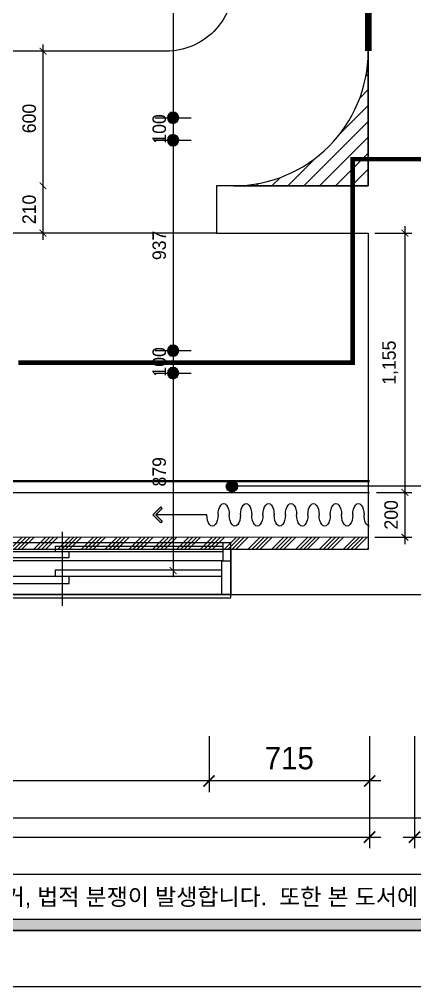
# Model space of a CAD drawing. Header units: inches. Extents: x 262342 to 305842, y 10210 to 38486.
# Drawn here: x 294595 to 296356, y 23136 to 27444 of the extents above; entities that cross this region are included whole.
import ezdxf
from ezdxf.enums import TextEntityAlignment as Align

# ---------------------------------------------------------------- set-up
doc = ezdxf.new("R2010")
doc.units = ezdxf.units.IN
doc.header["$LTSCALE"] = 50
doc.header["$MEASUREMENT"] = 0
doc.linetypes.add('HID', pattern=[2.5, 1.5, -1])
doc.linetypes.add('PHANTOM2', pattern=[1.25, 0.625, -0.125, 0.125, -0.125, 0.125, -0.125])
for name, color, linetype in [('01. F-소품', 3, 'Continuous'), ('03-TEXT', 3, 'Continuous'), ('03-WAL NEW', 3, 'Continuous'), ('06-LIGHT', 4, 'Continuous'), ('07-DIM', 5, 'Continuous'), ('07-DIM WAL', 5, 'Continuous'), ('253', 253, 'Continuous'), ('2CONTINUOUS', 2, 'Continuous'), ('3.기호.계단선', 30, 'Continuous'), ('C-WIN', 4, 'Continuous'), ('FORM(YOURNAME)-1', 1, 'Continuous'), ('FORM(YOURNAME)-11', 1, 'Continuous'), ('RC-LIGHT', 7, 'Continuous')]:
    doc.layers.add(name, color=color, linetype=linetype)
doc.styles.add('HY 울릉도 L', font='')
doc.styles.add('YOURNAME', font='HY울릉도M.TTF')
doc.styles.get('HY 울릉도 L').set_extended_font_data('HY울릉도L')
doc.dimstyles.new('30', dxfattribs={"dimscale": 30, "dimtxt": 2, "dimasz": 1, "dimexe": 1, "dimexo": 1, "dimgap": 1, "dimtad": 1, "dimdec": 0, "dimrnd": 0.05, "dimdsep": 46, "dimlunit": 6, "dimtxsty": 'HY 울릉도 L', "dimblk": 'ARCHTICK', "dimcen": 2.5, "dimdle": 1, "dimclrd": 133, "dimclre": 133, "dimclrt": 30, "dimadec": 0, "dimazin": 0, "dimtfac": 1, "dimtdec": 0, "dimtix": 1, "dimtmove": 2, "dimatfit": 3, "dimldrblk": 'ARCHTICK', "dimfxl": 1, "dimlwd": -1, "dimlwe": -1, "dimarcsym": 0})
doc.dimstyles.new('50', dxfattribs={"dimscale": 50, "dimtxt": 2, "dimasz": 1, "dimexe": 1, "dimexo": 1, "dimgap": 1, "dimtad": 1, "dimdec": 0, "dimrnd": 0.05, "dimdsep": 46, "dimlunit": 6, "dimtxsty": 'HY 울릉도 L', "dimblk": 'ARCHTICK', "dimcen": 2.5, "dimdle": 1, "dimclrd": 133, "dimclre": 133, "dimclrt": 30, "dimadec": 0, "dimazin": 0, "dimtfac": 1, "dimtdec": 0, "dimtix": 1, "dimtmove": 2, "dimatfit": 3, "dimldrblk": 'ARCHTICK', "dimfxl": 1, "dimlwd": -1, "dimlwe": -1, "dimarcsym": 0})

# ---------------------------------------------------------------- blocks, each defined once
blk = doc.blocks.new('FORM-ELEVATION')
at = {"layer": 'FORM(YOURNAME)-11'}
h = blk.add_hatch(color=256, dxfattribs=at)
h.dxf.hatch_style = 1
h.paths.add_polyline_path([(-10309, 35708), (71691, 35708), (71691, 35508), (-10309, 35508)])
h.paths.add_polyline_path([(-10309, -21492), (71691, -21492), (71691, -21692), (-10309, -21692)])
at = {"layer": 'Defpoints', "color": 158}
blk.add_line((62481, -20692), (-10309, -20692), dxfattribs=at)
for points in [[(-10309, -21692), (71691, -21692), (71691, 35708), (-10309, 35708)], [(-8309, 33708), (61071, 33708), (61071, -19692), (-8309, -19692)]]:
    blk.add_lwpolyline(points, close=True, dxfattribs=at)
at = {"layer": 'FORM(YOURNAME)-11', "color": 250}
blk.add_lwpolyline([(-11309, -22692), (72691, -22692), (72691, 36708), (-11309, 36708)], close=True, dxfattribs=at)
at = {"layer": 'FORM(YOURNAME)-11'}
blk.add_lwpolyline([(-10309, -21492), (71691, -21492), (71691, -21692), (-10309, -21692)], close=True, dxfattribs=at)
at = {"layer": 'FORM(YOURNAME)-11', "color": 1, "style": 'YOURNAME'}
blk.add_text("- 본 도서는 어떠한 경우에도 무단으로 도용할 수 없으며 도용시 '지적재산권' 보호에 관한 법률에 의거, 법적 분쟁이 발생합니다.  또한 본 도서에 관한 모든 저작권은 당사에 있습니다. -", height=300, dxfattribs=at).set_placement((28146, -21092), align=Align.MIDDLE_CENTER)
at = {"layer": 'FORM(YOURNAME)-11', "color": 3, "style": 'YOURNAME'}
for tag, height, p in [('1', 450, (71041, -1219)), ('2', 450, (71041, -1863)), ('3', 450, (71041, -3150)), ('4', 450, (71041, -5081)), ('5', 515, (71041, -7398)), ('6', 515, (71041, -9650)), ('7', 515, (71041, -11903)), ('8', 515, (71041, -14155)), ('9', 515, (71041, -16408)), ('10', 515, (66791, -18596)), ('11', 515, (71041, -18660)), ('12', 515, (66791, -20848)), ('13', 515, (71041, -20848))]:
    blk.add_attdef(tag, text='', height=height, dxfattribs=at).set_placement(p, align=Align.MIDDLE_RIGHT)
blk = doc.blocks.new('_ArchTick')
at = {"color": 0, "linetype": 'ByBlock', "const_width": 0.15}
blk.add_lwpolyline([(-0.5, -0.5), (0.5, 0.5)], dxfattribs=at)
blk = doc.blocks.new('*D1215')
at = {"layer": '07-DIM', "color": 133}
for p, q in [((291655, 24252), (291655, 23752)), ((296155, 24252), (296155, 23752)), ((291605, 23802), (296205, 23802))]:
    blk.add_line(p, q, dxfattribs=at)
at = {"layer": 'Defpoints', "color": 0}
for p in [(291655, 24302), (296155, 24302), (296155, 23802)]:
    blk.add_point(p, dxfattribs=at)
at = {"layer": '07-DIM', "color": 133, "xscale": 50, "yscale": 50, "zscale": 50, "rotation": 180}
blk.add_blockref('_ArchTick', (291655, 23802), dxfattribs=at)
at = {"layer": '07-DIM', "color": 133, "xscale": 50, "yscale": 50, "zscale": 50}
blk.add_blockref('_ArchTick', (296155, 23802), dxfattribs=at)
at = {"layer": '07-DIM', "color": 30, "insert": (293905, 23911.9), "char_height": 100, "attachment_point": 5, "style": 'HY 울릉도 L'}
blk.add_mtext('4,500', dxfattribs=at)
blk = doc.blocks.new('*D1216')
at = {"layer": '07-DIM', "color": 133}
for p, q in [((295440, 24252), (295440, 24002)), ((296155, 24252), (296155, 24002)), ((296205, 24052), (295390, 24052))]:
    blk.add_line(p, q, dxfattribs=at)
at = {"layer": 'Defpoints', "color": 0}
for p in [(295440, 24302), (296155, 24302), (295440, 24052)]:
    blk.add_point(p, dxfattribs=at)
at = {"layer": '07-DIM', "color": 133, "xscale": 50, "yscale": 50, "zscale": 50, "rotation": 180}
blk.add_blockref('_ArchTick', (295440, 24052), dxfattribs=at)
at = {"layer": '07-DIM', "color": 133, "xscale": 50, "yscale": 50, "zscale": 50}
blk.add_blockref('_ArchTick', (296155, 24052), dxfattribs=at)
at = {"layer": '07-DIM', "color": 30, "insert": (295797.5, 24153.1), "char_height": 100, "attachment_point": 5, "style": 'HY 울릉도 L'}
blk.add_mtext('715', dxfattribs=at)
blk = doc.blocks.new('*D1217')
at = {"layer": '07-DIM', "color": 133}
for p, q in [((291655, 24252), (291655, 24002)), ((295440, 24252), (295440, 24002)), ((295490, 24052), (291605, 24052))]:
    blk.add_line(p, q, dxfattribs=at)
at = {"layer": 'Defpoints', "color": 0}
for p in [(291655, 24302), (295440, 24302), (291655, 24052)]:
    blk.add_point(p, dxfattribs=at)
at = {"layer": '07-DIM', "color": 133, "xscale": 50, "yscale": 50, "zscale": 50, "rotation": 180}
blk.add_blockref('_ArchTick', (291655, 24052), dxfattribs=at)
at = {"layer": '07-DIM', "color": 133, "xscale": 50, "yscale": 50, "zscale": 50}
blk.add_blockref('_ArchTick', (295440, 24052), dxfattribs=at)
at = {"layer": '07-DIM', "color": 30, "insert": (293547.5, 24162), "char_height": 100, "attachment_point": 5, "style": 'HY 울릉도 L'}
blk.add_mtext('3,785', dxfattribs=at)
blk = doc.blocks.new('*D1218')
at = {"layer": '07-DIM', "color": 133}
for p, q in [((296355, 24252), (296355, 23752)), ((298932, 24252), (298932, 23752)), ((296305, 23802), (298982, 23802))]:
    blk.add_line(p, q, dxfattribs=at)
at = {"layer": 'Defpoints', "color": 0}
for p in [(296355, 24302), (298932, 24302), (298932, 23802)]:
    blk.add_point(p, dxfattribs=at)
at = {"layer": '07-DIM', "color": 133, "xscale": 50, "yscale": 50, "zscale": 50, "rotation": 180}
blk.add_blockref('_ArchTick', (296355, 23802), dxfattribs=at)
at = {"layer": '07-DIM', "color": 133, "xscale": 50, "yscale": 50, "zscale": 50}
blk.add_blockref('_ArchTick', (298932, 23802), dxfattribs=at)
at = {"layer": '07-DIM', "color": 30, "insert": (297643.5, 23911.9), "char_height": 100, "attachment_point": 5, "style": 'HY 울릉도 L'}
blk.add_mtext('2,577', dxfattribs=at)
blk = doc.blocks.new('vudausseh')
at = {"layer": '2CONTINUOUS'}
blk.add_lwpolyline([(274899, 30609), (274649, 30609), (274649, 26702), (273974, 26702), (273974, 26492), (274649, 26492), (274649, 25082), (274037, 25082), (274037, 24882), (274899, 24882), (274899, 30609)], dxfattribs=at)
at = {"layer": 'C-WIN'}
for p, q in [((273287, 24832), (273287, 25162)), ((274002, 25112), (271673, 25112)), ((273997, 25032), (271673, 25032)), ((273997, 24882), (271673, 24882))]:
    blk.add_line(p, q, dxfattribs=at)
for points in [[(270167, 24882), (274037, 24882), (274037, 25082), (270167, 25082)], [(274037, 25112), (270173, 25112), (270173, 24867), (274037, 24867)], [(270893, 25072), (270893, 25047), (271673, 25047), (273317, 25047), (273317, 25072), (271673, 25072)], [(270893, 24962), (270893, 24932), (271673, 24932), (273317, 24932), (273317, 24962), (271673, 24962)]]:
    blk.add_lwpolyline(points, close=True, dxfattribs=at)
for points in [[(274002, 25072), (273257, 25072), (273257, 25097), (274002, 25097)], [(274037, 25112), (274002, 25112), (274002, 25032)], [(274037, 24942), (274037, 24882), (273997, 24882), (273997, 25032), (274037, 25032)], [(273997, 24962), (273257, 24962), (273257, 24992), (273997, 24992)]]:
    blk.add_lwpolyline(points, dxfattribs=at)
blk = doc.blocks.new('VJSWJDEH')
at = {"layer": '03-WAL NEW'}
h = blk.add_hatch(dxfattribs=at)
h.set_pattern_fill('_USER', color=256, scale=50, angle=45, pattern_type=0)
h.set_pattern_definition([(45, (288555.07, 14162.704), (-35.35534, 35.35534), [])])
h.paths.add_polyline_path([(296149, 27302, -0.414214), (295549, 26702), (296149, 26702)])
at = {"layer": '3.기호.계단선', "transparency": 33554687}
h = blk.add_hatch(dxfattribs=at)
h.set_pattern_fill('ANSI34', color=8, scale=100)
h.set_pattern_definition([(45, (288592.07, 14561.45), (-53.033, 53.033), []), (45, (288609.75, 14561.45), (-53.033, 53.033), []), (45, (288627.43, 14561.45), (-53.033, 53.033), []), (45, (288645.105, 14561.45), (-53.033, 53.033), [])])
h.paths.add_polyline_path([(291667, 25139.5), (296149, 25137), (296149, 25082), (291667, 25084.5)])
at = {"layer": '03-WAL NEW'}
blk.add_lwpolyline([(295549, 26702), (296149, 26702), (296149, 27302)], dxfattribs=at)
blk.add_arc((295549, 27302), 600, 270, 0, dxfattribs=at)
at = {"layer": '3.기호.계단선', "color": 8, "transparency": 33554687}
blk.add_lwpolyline([(291667, 25139.5), (296149, 25137), (296149, 25082), (291667, 25084.5)], close=True, dxfattribs=at)
blk.add_blockref('vudausseh', (21500, 0))
blk = doc.blocks.new('FFSFDF')
at = {"layer": '01. F-소품'}
blk.add_hatch(color=8, dxfattribs=at).paths.add_polyline_path([(1567672.9, 1746751.1), (1567679.9, 1746744.1), (1567715.3, 1746779.4), (1567679.9, 1746814.8), (1567672.9, 1746807.7), (1567701.2, 1746779.4)])
at = {"layer": '01. F-소품', "color": 8}
for p, q in [((1567672.9, 1746807.7), (1567679.9, 1746814.8)), ((1567474.8, 1746779.4), (1567701.2, 1746779.4)), ((1567672.9, 1746751.1), (1567679.9, 1746744.1))]:
    blk.add_line(p, q, dxfattribs=at)
for points in [[(1567672.9, 1746807.7), (1567701.2, 1746779.4), (1567672.9, 1746751.1)], [(1567679.9, 1746814.8), (1567715.3, 1746779.4), (1567679.9, 1746744.1)]]:
    blk.add_lwpolyline(points, dxfattribs=at)
for centre, start_param, end_param in [((1566799.8, 1746779.4), 1.570796, 4.712389), ((1566899.8, 1746779.4), 1.570796, 4.712389), ((1566999.8, 1746779.4), 1.570796, 4.712389), ((1567099.8, 1746779.4), 1.570796, 4.712389), ((1567199.8, 1746779.4), 1.570796, 4.712389), ((1567299.8, 1746779.4), 1.570796, 4.712389), ((1567399.8, 1746779.4), 1.570796, 4.712389), ((1566749.8, 1746779.4), 6.283185, 7.853982), ((1566849.8, 1746779.4), 4.712389, 7.853982), ((1566949.8, 1746779.4), 4.712389, 7.853982), ((1567049.8, 1746779.4), 4.712389, 7.853982), ((1567149.8, 1746779.4), 4.712389, 7.853982), ((1567249.8, 1746779.4), 4.712389, 7.853982), ((1567349.8, 1746779.4), 4.712389, 7.853982), ((1567449.8, 1746779.4), 4.712389, 7.853982)]:
    blk.add_ellipse(centre, major_axis=(0, -50), ratio=0.5, start_param=start_param, end_param=end_param, dxfattribs=at)
blk = doc.blocks.new('1')
at = {"linetype": 'Continuous'}
h = blk.add_hatch(color=4, dxfattribs=at)
h.dxf.hatch_style = 1
edge = h.paths.add_edge_path()
edge.add_arc((11539653.5, -14273503.8), 37.5, 0, 360)
at = {"color": 1, "linetype": 'Continuous'}
for p, q in [((11539653.5, -14273637.1), (11539653.5, -14273370.5)), ((11539520.2, -14273503.8), (11539786.8, -14273503.8))]:
    blk.add_line(p, q, dxfattribs=at)
at = {"color": 4, "linetype": 'Continuous'}
for radius in [41.5, 37.5]:
    blk.add_circle((11539653.5, -14273503.8), radius, dxfattribs=at)
blk = doc.blocks.new('*D1266')
at = {"layer": '07-DIM WAL', "color": 133}
for p, q in [((295280, 27035.5), (295280, 26875.5)), ((295310, 27005.5), (295310, 27005.5)), ((295250, 26905.5), (295250, 26905.5))]:
    blk.add_line(p, q, dxfattribs=at)
at = {"layer": 'Defpoints', "color": 0}
for p in [(295280, 27005.5), (295280, 26905.5), (295280, 26905.5)]:
    blk.add_point(p, dxfattribs=at)
at = {"layer": '07-DIM WAL', "color": 133, "xscale": 30, "yscale": 30, "zscale": 30}
for p, rotation in [((295280, 27005.5), 270), ((295280, 26905.5), 90)]:
    blk.add_blockref('_ArchTick', p, dxfattribs=dict(at, rotation=rotation))
at = {"layer": '07-DIM WAL', "color": 30, "insert": (295218.7, 26955.5), "char_height": 60, "attachment_point": 5, "rotation": 90, "style": 'HY 울릉도 L'}
blk.add_mtext('100', dxfattribs=at)
blk = doc.blocks.new('*D1268')
at = {"layer": '07-DIM WAL', "color": 133}
for p, q in [((295280, 25998.2), (295280, 25838.2)), ((295310, 25968.2), (295310, 25968.2)), ((295250, 25868.2), (295250, 25868.2))]:
    blk.add_line(p, q, dxfattribs=at)
at = {"layer": 'Defpoints', "color": 0}
for p in [(295280, 25968.2), (295280, 25868.2), (295280, 25868.2)]:
    blk.add_point(p, dxfattribs=at)
at = {"layer": '07-DIM WAL', "color": 133, "xscale": 30, "yscale": 30, "zscale": 30}
for p, rotation in [((295280, 25968.2), 270), ((295280, 25868.2), 90)]:
    blk.add_blockref('_ArchTick', p, dxfattribs=dict(at, rotation=rotation))
at = {"layer": '07-DIM WAL', "color": 30, "insert": (295218.7, 25918.2), "char_height": 60, "attachment_point": 5, "rotation": 90, "style": 'HY 울릉도 L'}
blk.add_mtext('100', dxfattribs=at)
blk = doc.blocks.new('*D1292')
at = {"layer": '07-DIM WAL', "color": 133}
for p, q in [((295250, 28605.5), (295250, 28605.5)), ((295280, 28635.5), (295280, 26975.5)), ((295250, 27005.5), (295250, 27005.5))]:
    blk.add_line(p, q, dxfattribs=at)
at = {"layer": 'Defpoints', "color": 0}
for p in [(295280, 28605.5), (295280, 27005.5), (295280, 27005.5)]:
    blk.add_point(p, dxfattribs=at)
at = {"layer": '07-DIM WAL', "color": 133, "xscale": 30, "yscale": 30, "zscale": 30}
for p, rotation in [((295280, 28605.5), 90), ((295280, 27005.5), 270)]:
    blk.add_blockref('_ArchTick', p, dxfattribs=dict(at, rotation=rotation))
at = {"layer": '07-DIM WAL', "color": 30, "insert": (295214.1, 27805.5), "char_height": 60, "attachment_point": 5, "rotation": 90, "style": 'HY 울릉도 L'}
blk.add_mtext('1,600', dxfattribs=at)
blk = doc.blocks.new('*D1293')
at = {"layer": '07-DIM WAL', "color": 133}
for p, q in [((295280, 26935.5), (295280, 25938.2)), ((295250, 26905.5), (295250, 26905.5)), ((295250, 25968.2), (295250, 25968.2))]:
    blk.add_line(p, q, dxfattribs=at)
at = {"layer": 'Defpoints', "color": 0}
for p in [(295280, 26905.5), (295280, 25968.2), (295280, 25968.2)]:
    blk.add_point(p, dxfattribs=at)
at = {"layer": '07-DIM WAL', "color": 133, "xscale": 30, "yscale": 30, "zscale": 30}
for p, rotation in [((295280, 26905.5), 90), ((295280, 25968.2), 270)]:
    blk.add_blockref('_ArchTick', p, dxfattribs=dict(at, rotation=rotation))
at = {"layer": '07-DIM WAL', "color": 30, "insert": (295218.7, 26436.9), "char_height": 60, "attachment_point": 5, "rotation": 90, "style": 'HY 울릉도 L'}
blk.add_mtext('937', dxfattribs=at)
blk = doc.blocks.new('*D1296')
at = {"layer": '07-DIM WAL', "color": 133}
for p, q in [((295280, 25898.2), (295280, 24959)), ((295250, 25868.2), (295250, 25868.2)), ((295250, 24989), (295250, 24989))]:
    blk.add_line(p, q, dxfattribs=at)
at = {"layer": 'Defpoints', "color": 0}
for p in [(295280, 25868.2), (295280, 24989), (295280, 24989)]:
    blk.add_point(p, dxfattribs=at)
at = {"layer": '07-DIM WAL', "color": 133, "xscale": 30, "yscale": 30, "zscale": 30}
for p, rotation in [((295280, 25868.2), 90), ((295280, 24989), 270)]:
    blk.add_blockref('_ArchTick', p, dxfattribs=dict(at, rotation=rotation))
at = {"layer": '07-DIM WAL', "color": 30, "insert": (295218.7, 25428.6), "char_height": 60, "attachment_point": 5, "rotation": 90, "style": 'HY 울릉도 L'}
blk.add_mtext('879', dxfattribs=at)
blk = doc.blocks.new('*D1465')
at = {"layer": '253', "color": 133}
for p, q in [((294700.5, 27332), (294700.5, 26672)), ((294670.5, 27302), (294670.5, 27302)), ((294670.5, 26702), (294670.5, 26702))]:
    blk.add_line(p, q, dxfattribs=at)
at = {"layer": 'Defpoints', "color": 0}
for p in [(294700.5, 27302), (294700.5, 26702), (294700.5, 26702)]:
    blk.add_point(p, dxfattribs=at)
at = {"layer": '253', "color": 133, "xscale": 30, "yscale": 30, "zscale": 30}
for p, rotation in [((294700.5, 27302), 90), ((294700.5, 26702), 270)]:
    blk.add_blockref('_ArchTick', p, dxfattribs=dict(at, rotation=rotation))
at = {"layer": '253', "color": 30, "insert": (294639.2, 27002), "char_height": 60, "attachment_point": 5, "rotation": 90, "style": 'HY 울릉도 L'}
blk.add_mtext('600', dxfattribs=at)
blk = doc.blocks.new('*D1466')
at = {"layer": '253', "color": 133}
for p, q in [((294700.5, 26732), (294700.5, 26462)), ((294670.5, 26702), (294670.5, 26702)), ((294670.5, 26492), (294670.5, 26492))]:
    blk.add_line(p, q, dxfattribs=at)
at = {"layer": 'Defpoints', "color": 0}
for p in [(294700.5, 26702), (294700.5, 26492), (294700.5, 26492)]:
    blk.add_point(p, dxfattribs=at)
at = {"layer": '253', "color": 133, "xscale": 30, "yscale": 30, "zscale": 30}
for p, rotation in [((294700.5, 26702), 90), ((294700.5, 26492), 270)]:
    blk.add_blockref('_ArchTick', p, dxfattribs=dict(at, rotation=rotation))
at = {"layer": '253', "color": 30, "insert": (294639.2, 26597), "char_height": 60, "attachment_point": 5, "rotation": 90, "style": 'HY 울릉도 L'}
blk.add_mtext('210', dxfattribs=at)
blk = doc.blocks.new('*D1469')
at = {"layer": '07-DIM WAL', "color": 133}
for p, q in [((296179, 26492), (296342.5, 26492)), ((296312.5, 26522), (296312.5, 25307)), ((296185.2, 25337), (296342.5, 25337))]:
    blk.add_line(p, q, dxfattribs=at)
at = {"layer": 'Defpoints', "color": 0}
for p in [(296149, 26492), (296155.2, 25337), (296312.5, 25337)]:
    blk.add_point(p, dxfattribs=at)
at = {"layer": '07-DIM WAL', "color": 133, "xscale": 30, "yscale": 30, "zscale": 30}
for p, rotation in [((296312.5, 26492), 90), ((296312.5, 25337), 270)]:
    blk.add_blockref('_ArchTick', p, dxfattribs=dict(at, rotation=rotation))
at = {"layer": '07-DIM WAL', "color": 30, "insert": (296247.2, 25914.5), "char_height": 60, "attachment_point": 5, "rotation": 90, "style": 'HY 울릉도 L'}
blk.add_mtext('1,155', dxfattribs=at)
blk = doc.blocks.new('*D1470')
at = {"layer": '07-DIM WAL', "color": 133}
for p, q in [((296185.2, 25337), (296342.5, 25337)), ((296312.5, 25367), (296312.5, 25107)), ((296179, 25137), (296342.5, 25137))]:
    blk.add_line(p, q, dxfattribs=at)
at = {"layer": 'Defpoints', "color": 0}
for p in [(296155.2, 25337), (296149, 25137), (296312.5, 25137)]:
    blk.add_point(p, dxfattribs=at)
at = {"layer": '07-DIM WAL', "color": 133, "xscale": 30, "yscale": 30, "zscale": 30}
for p, rotation in [((296312.5, 25337), 270), ((296312.5, 25137), 90)]:
    blk.add_blockref('_ArchTick', p, dxfattribs=dict(at, rotation=rotation))
at = {"layer": '07-DIM WAL', "color": 30, "insert": (296251.2, 25237), "char_height": 60, "attachment_point": 5, "rotation": 90, "style": 'HY 울릉도 L'}
blk.add_mtext('200', dxfattribs=at)

msp = doc.modelspace()

# ---------------------------------------------------------------- hatches: boundary and pattern name
at = {"layer": '03-TEXT'}
h = msp.add_hatch(color=7, dxfattribs=at)
h.dxf.hatch_style = 1
edge = h.paths.add_edge_path()
edge.add_arc((295542, 25364.5), 25, 0, 360)
h = msp.add_hatch(color=7, dxfattribs=at)
h.dxf.hatch_style = 1
edge = h.paths.add_edge_path()
edge.add_arc((295542, 25364.5), 25, 0, 360)

# ---------------------------------------------------------------- linework, layer by layer
at = {"layer": '03-TEXT', "color": 7}
msp.add_line((296791.5, 25364.5), (295542, 25364.5), dxfattribs=at)
msp.add_circle((295542, 25364.5), 25, dxfattribs=at)
msp.add_circle((295542, 25364.5), 25, dxfattribs=at)
at = {"layer": '06-LIGHT', "color": 10, "linetype": 'HID', "lineweight": 25, "const_width": 10}
msp.add_lwpolyline([(296155.2, 25387), (291667, 25387)], dxfattribs=at)
at = {"layer": '253'}
msp.add_lwpolyline([(292717, 30009), (295249, 30009, -0.414214), (295549, 29709), (295549, 27602, -0.414214), (295249, 27302), (292717, 27302, -0.414214), (292417, 27602), (292417, 29709, -0.414214)], format="xyb", close=True, dxfattribs=at)
at = {"layer": '3.기호.계단선', "color": 140, "linetype": 'PHANTOM2', "ltscale": 10, "const_width": 30}
msp.add_lwpolyline([(296149, 30609), (296149, 27302)], dxfattribs=at)
at = {"layer": '3.기호.계단선', "linetype": 'HID', "const_width": 20}
msp.add_lwpolyline([(294590.5, 25914.5), (296080, 25914.5), (296080, 26821), (297116.9, 26821)], dxfattribs=at)
at = {"layer": 'RC-LIGHT'}
for p, q in [((295474, 26492), (291817, 26492)), ((291667, 25337), (296155.2, 25337))]:
    msp.add_line(p, q, dxfattribs=at)

# ---------------------------------------------------------------- block references
msp.add_blockref('VJSWJDEH', (0, 0))
at = {"color": 0, "xscale": -1}
msp.add_blockref('FFSFDF', (1862905, -1721542.4), dxfattribs=at)
at = {"layer": 'FORM(YOURNAME)-1', "xscale": 0.2500000000000001, "yscale": 0.2500000000000001, "zscale": 0.2500000000000001}
msp.add_blockref('FORM-ELEVATION', (287168.6, 28809), dxfattribs=at)
at = {"layer": 'RC-LIGHT', "xscale": -0.6024096385271789, "yscale": 0.6024096385271789, "zscale": 0.6024096385271789, "rotation": 180}
for p in [(-6656318.5, -8571490.8), (-6656318.5, -8571590.8), (-6656318.5, -8572528), (-6656318.5, -8572628)]:
    msp.add_blockref('1', p, dxfattribs=at)

# ---------------------------------------------------------------- dimensions: what is measured, and where the dimension line sits
at = {"layer": '07-DIM'}
for base, p1, p2, picture, middle in [((296155, 23802), (291655, 24302), (296155, 24302), '*D1215', (293905, 23911.9)), ((291655, 24052), (295440, 24302), (291655, 24302), '*D1217', (293547.5, 24162)), ((295440, 24052), (296155, 24302), (295440, 24302), '*D1216', (295797.5, 24153.1)), ((298932, 23802), (296355, 24302), (298932, 24302), '*D1218', (297643.5, 23911.9))]:
    dim = msp.add_linear_dim(base=base, p1=p1, p2=p2, dimstyle='50', dxfattribs=at)
    dim.commit()
    dim.dimension.update_dxf_attribs({"geometry": picture, "text_midpoint": middle})
at = {"layer": '07-DIM WAL'}
for base, p1, p2, picture, middle in [((295280, 27005.5), (295280, 28605.5), (295280, 27005.5), '*D1292', (295214.1, 27805.5)), ((295280, 25968.2), (295280, 26905.5), (295280, 25968.2), '*D1293', (295218.7, 26436.9)), ((296312.5, 25337), (296149, 26492), (296155.2, 25337), '*D1469', (296247.2, 25914.5)), ((295280, 24989), (295280, 25868.2), (295280, 24989), '*D1296', (295218.7, 25428.6)), ((296312.5, 25137), (296155.2, 25337), (296149, 25137), '*D1470', (296251.2, 25237))]:
    dim = msp.add_linear_dim(base=base, p1=p1, p2=p2, angle=90, dimstyle='30', dxfattribs=at)
    dim.commit()
    dim.dimension.update_dxf_attribs({"geometry": picture, "text_midpoint": middle})
for base, p1, p2, picture, middle in [((295280, 26905.5), (295280, 27005.5), (295280, 26905.5), '*D1266', (295218.7, 26955.5)), ((295280, 25868.2), (295280, 25968.2), (295280, 25868.2), '*D1268', (295218.7, 25918.2))]:
    dim = msp.add_linear_dim(base=base, p1=p1, p2=p2, angle=270, dimstyle='30', override={"dimtfill": 0}, dxfattribs=at)
    dim.commit()
    dim.dimension.update_dxf_attribs({"geometry": picture, "text_midpoint": middle})
at = {"layer": '253'}
for base, p1, p2, picture, middle in [((294700.5, 26702), (294700.5, 27302), (294700.5, 26702), '*D1465', (294639.2, 27002)), ((294700.5, 26492), (294700.5, 26702), (294700.5, 26492), '*D1466', (294639.2, 26597))]:
    dim = msp.add_linear_dim(base=base, p1=p1, p2=p2, angle=90, dimstyle='30', dxfattribs=at)
    dim.commit()
    dim.dimension.update_dxf_attribs({"geometry": picture, "text_midpoint": middle})

doc.saveas('drawing.dxf')
